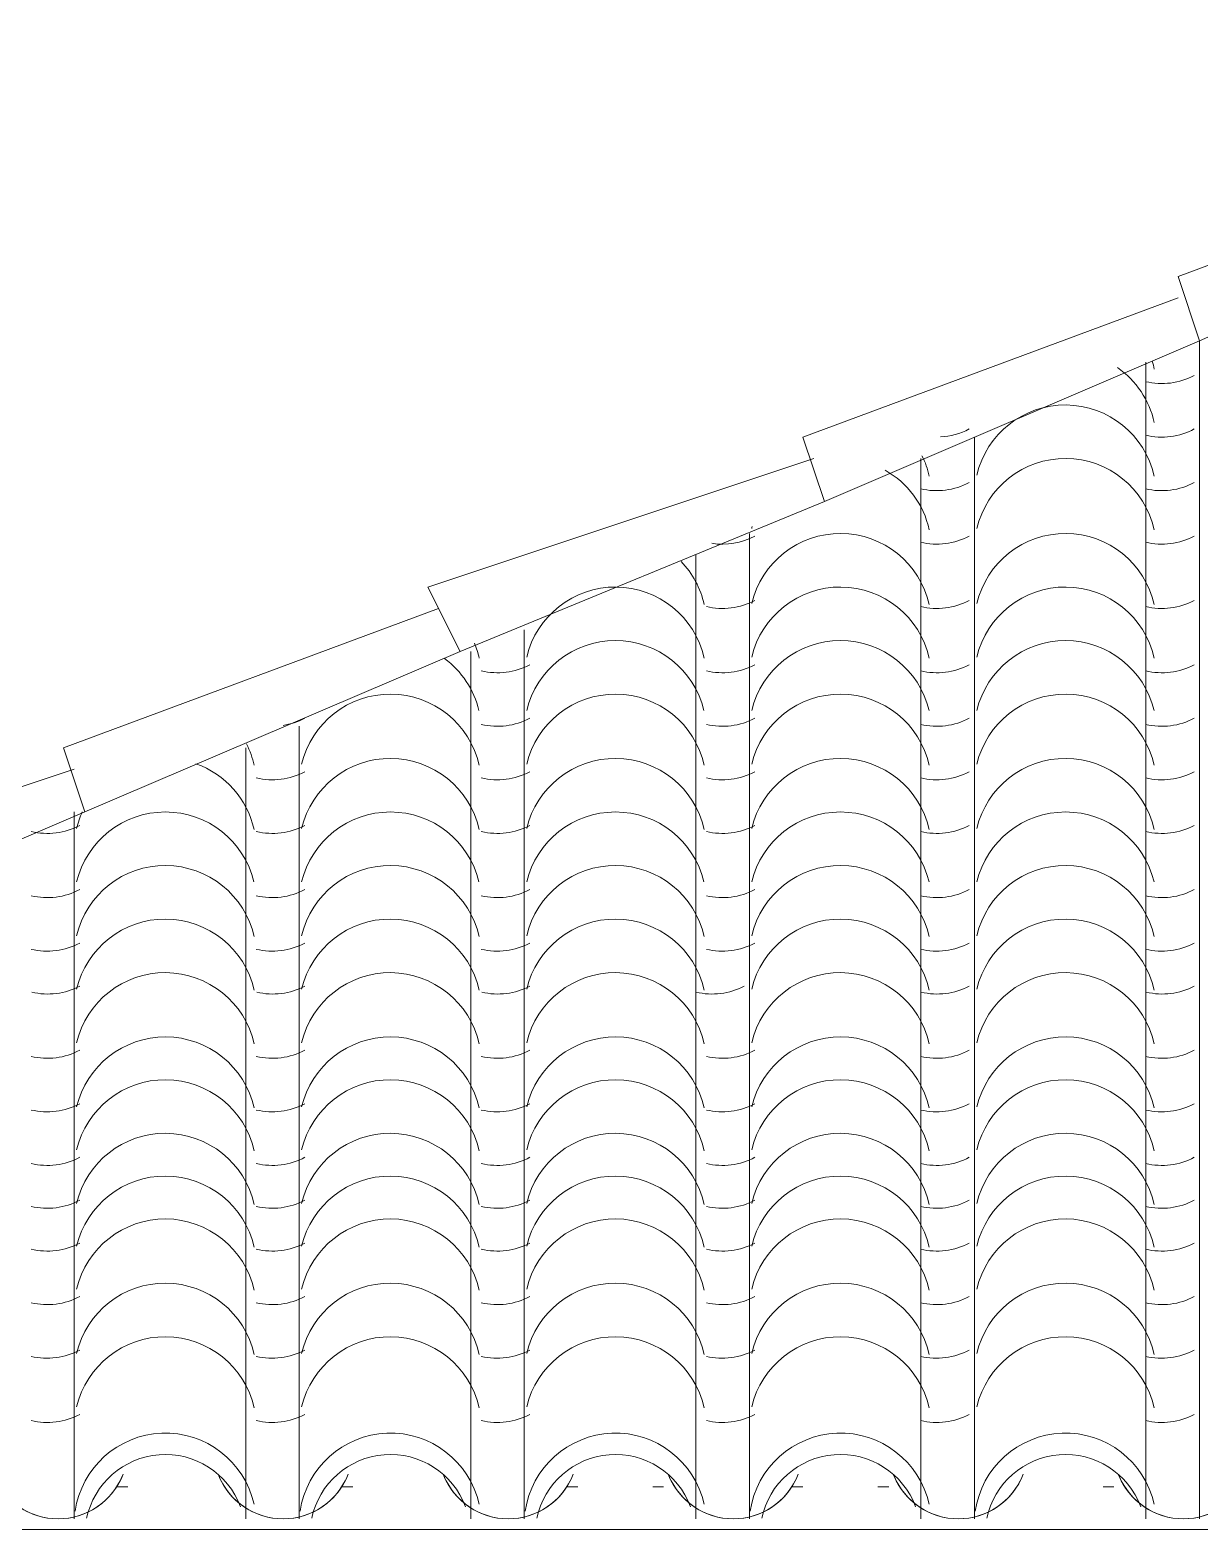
# Model space of a CAD drawing. Header units: millimetres. Extents: x 11446 to 37687, y -223 to 11932.
# Drawn here: x 16647 to 17810, y 5979 to 7477 of the extents above; entities that cross this region are included whole.
import ezdxf

# ---------------------------------------------------------------- set-up
doc = ezdxf.new("R2010")
doc.units = ezdxf.units.MM
doc.layers.add('A-COB-___-___-EXI', color=250, linetype='Continuous', lineweight=25)

msp = doc.modelspace()

# ---------------------------------------------------------------- linework, layer by layer
at = {"layer": 'A-COB-___-___-EXI', "color": 28, "lineweight": 15}
for p, q in [((16743.7, 6026.9), (16733.1, 6026.9)), ((16967.6, 6026.9), (16956.9, 6026.9)), ((17191.4, 6026.9), (17180.8, 6026.9)), ((17276.7, 6026.9), (17266.1, 6026.9)), ((17415.3, 6026.9), (17404.6, 6026.9)), ((17500.6, 6026.9), (17489.9, 6026.9)), ((17724.4, 6026.9), (17713.8, 6026.9))]:
    msp.add_line(p, q, dxfattribs=at)
at = {"layer": 'A-COB-___-___-EXI', "color": 28, "lineweight": 15, "flags": 128}
for points in [[(18545.2, 7476.6), (18172.1, 7327.4), (17809.7, 7167.5), (17788.4, 7231.4), (18161.5, 7370)], [(17788.4, 7210.1), (17415.3, 7071.5), (17436.6, 7007.6), (17809.7, 7167.5), (17809.7, 7135.5), (17809.7, 7082.2), (17809.7, 7028.9), (17809.7, 6975.6), (17809.7, 6901), (17809.7, 6847.7), (17809.7, 6794.4), (17809.7, 6741.1), (17809.7, 6677.1), (17809.7, 6623.8), (17809.7, 6570.5), (17809.7, 6517.2), (17809.7, 6463.9), (17809.7, 6400), (17809.7, 6357.3), (17809.7, 6304), (17809.7, 6261.4), (17809.7, 6218.8), (17809.7, 6154.8), (17809.7, 6090.8), (17809.7, 5994.9)], [(17756.4, 7146.2), (17756.4, 7071.5), (17756.4, 7028.9), (17756.4, 6975.6), (17756.4, 6901), (17756.4, 6847.7), (17756.4, 6794.4), (17756.4, 6741.1), (17756.4, 6677.1), (17756.4, 6623.8), (17756.4, 6570.5), (17756.4, 6517.2), (17756.4, 6463.9), (17756.4, 6400), (17756.4, 6357.3), (17756.4, 6304), (17756.4, 6261.4), (17756.4, 6218.8), (17756.4, 6154.8), (17756.4, 6090.8), (17756.4, 5994.9)], [(17585.9, 7071.5), (17585.9, 7028.9), (17585.9, 6975.6), (17585.9, 6901), (17585.9, 6847.7), (17585.9, 6794.4), (17585.9, 6741.1), (17585.9, 6677.1), (17585.9, 6623.8), (17585.9, 6570.5), (17585.9, 6517.2), (17585.9, 6463.9), (17585.9, 6400), (17585.9, 6357.3), (17585.9, 6304), (17585.9, 6261.4), (17585.9, 6218.8), (17585.9, 6154.8), (17585.9, 6090.8), (17585.9, 5994.9)], [(17074.2, 6858.3), (17042.2, 6922.3), (17426, 7050.2)], [(17532.6, 7050.2), (17532.6, 7028.9), (17532.6, 6975.6), (17532.6, 6901), (17532.6, 6847.7), (17532.6, 6794.4), (17532.6, 6741.1), (17532.6, 6677.1), (17532.6, 6623.8), (17532.6, 6570.5), (17532.6, 6517.2), (17532.6, 6463.9), (17532.6, 6400), (17532.6, 6357.3), (17532.6, 6304), (17532.6, 6261.4), (17532.6, 6218.8), (17532.6, 6154.8), (17532.6, 6090.8), (17532.6, 5994.9)], [(17436.6, 7007.6), (17074.2, 6858.3), (16701.1, 6698.4), (16328, 6538.5), (16306.7, 6613.2), (16690.4, 6741.1)], [(17362, 6975.6), (17362, 6901), (17362, 6847.7), (17362, 6794.4), (17362, 6741.1), (17362, 6677.1), (17362, 6623.8), (17362, 6570.5), (17362, 6517.2), (17362, 6463.9), (17362, 6400), (17362, 6357.3), (17362, 6304), (17362, 6261.4), (17362, 6218.8), (17362, 6154.8), (17362, 6090.8), (17362, 5994.9)], [(17308.7, 6954.3), (17308.7, 6901), (17308.7, 6847.7), (17308.7, 6794.4), (17308.7, 6741.1), (17308.7, 6677.1), (17308.7, 6623.8), (17308.7, 6570.5), (17308.7, 6517.2), (17308.7, 6463.9), (17308.7, 6400), (17308.7, 6357.3), (17308.7, 6304), (17308.7, 6261.4), (17308.7, 6218.8), (17308.7, 6154.8), (17308.7, 6090.8), (17308.7, 5994.9)], [(16701.1, 6698.4), (16679.8, 6762.4), (17052.9, 6901)], [(17138.1, 6879.7), (17138.1, 6847.7), (17138.1, 6794.4), (17138.1, 6741.1), (17138.1, 6677.1), (17138.1, 6623.8), (17138.1, 6570.5), (17138.1, 6517.2), (17138.1, 6463.9), (17138.1, 6400), (17138.1, 6357.3), (17138.1, 6304), (17138.1, 6261.4), (17138.1, 6218.8), (17138.1, 6154.8), (17138.1, 6090.8), (17138.1, 5994.9)], [(17084.8, 6858.3), (17084.8, 6847.7), (17084.8, 6794.4), (17084.8, 6741.1), (17084.8, 6677.1), (17084.8, 6623.8), (17084.8, 6570.5), (17084.8, 6517.2), (17084.8, 6463.9), (17084.8, 6400), (17084.8, 6357.3), (17084.8, 6304), (17084.8, 6261.4), (17084.8, 6218.8), (17084.8, 6154.8), (17084.8, 6090.8), (17084.8, 5994.9)], [(16914.3, 6783.7), (16914.3, 6741.1), (16914.3, 6677.1), (16914.3, 6623.8), (16914.3, 6570.5), (16914.3, 6517.2), (16914.3, 6463.9), (16914.3, 6400), (16914.3, 6357.3), (16914.3, 6304), (16914.3, 6261.4), (16914.3, 6218.8), (16914.3, 6154.8), (16914.3, 6090.8), (16914.3, 5994.9)], [(16861, 6762.4), (16861, 6741.1), (16861, 6677.1), (16861, 6623.8), (16861, 6570.5), (16861, 6517.2), (16861, 6463.9), (16861, 6400), (16861, 6357.3), (16861, 6304), (16861, 6261.4), (16861, 6218.8), (16861, 6154.8), (16861, 6090.8), (16861, 5994.9)], [(16690.4, 6698.4), (16690.4, 6677.1), (16690.4, 6623.8), (16690.4, 6570.5), (16690.4, 6517.2), (16690.4, 6463.9), (16690.4, 6400), (16690.4, 6357.3), (16690.4, 6304), (16690.4, 6261.4), (16690.4, 6218.8), (16690.4, 6154.8), (16690.4, 6090.8), (16690.4, 5994.9)], [(15091.4, 5984.2), (29493, 5984.2), (29493, 5952.3), (15091.4, 5952.3), (15091.4, 5984.2), (15091.4, 6016.2), (14974.2, 5962.9), (12181.3, 4715.7), (12234.6, 4609.1), (15027.5, 5856.3), (15091.4, 5888.3)]]:
    msp.add_lwpolyline(points, dxfattribs=at)
at = {"layer": 'A-COB-___-___-EXI', "color": 18, "lineweight": 9}
for points in [[(17764.7, 7139.3), (17764.3, 7141.8), (17763.6, 7144.5), (17762.7, 7147)], [(17764.7, 7086), (17759.9, 7108.2), (17746.7, 7127.7), (17728.1, 7140.7)], [(17756.2, 7126.7), (17772.6, 7122.8), (17789.7, 7125), (17804.6, 7132.9)], [(17677, 7103.5), (17634.8, 7103.9), (17598, 7074.9), (17588.2, 7033.7)], [(17764.7, 7032.7), (17755.6, 7073.9), (17719.1, 7103.2), (17677, 7103.5)], [(17552, 7071.7), (17562, 7072.2), (17571.9, 7074.9), (17580.7, 7079.6)], [(17756.2, 7073.4), (17772.6, 7069.5), (17789.7, 7071.7), (17804.6, 7079.6)], [(17540.9, 7032.7), (17539.4, 7039.7), (17537, 7046.6), (17533.7, 7053)], [(17677, 7050.2), (17634.8, 7050.6), (17598, 7021.6), (17588.2, 6980.4)], [(17764.7, 6979.4), (17755.6, 7020.6), (17719.1, 7049.9), (17677, 7050.2)], [(17540.9, 6979.4), (17535.4, 7004.4), (17519.4, 7025.9), (17497.1, 7038.6)], [(17532.4, 7020.1), (17548.7, 7016.2), (17565.9, 7018.4), (17580.7, 7026.3)], [(17756.2, 7020.1), (17772.6, 7016.2), (17789.7, 7018.4), (17804.6, 7026.3)], [(17364.8, 6982.6), (17364.6, 6981.9), (17364.5, 6981.3), (17364.3, 6980.4)], [(17324.5, 6965.8), (17339.2, 6963.4), (17354.3, 6965.9), (17367.5, 6973)], [(17453.1, 6975.6), (17410.9, 6975.9), (17374.1, 6946.9), (17364.3, 6905.8)], [(17540.9, 6904.8), (17531.7, 6946), (17495.2, 6975.3), (17453.1, 6975.6)], [(17532.4, 6966.8), (17548.7, 6962.9), (17565.9, 6965.1), (17580.7, 6973)], [(17677, 6975.6), (17634.8, 6975.9), (17598, 6946.9), (17588.2, 6905.8)], [(17764.7, 6904.8), (17755.6, 6946), (17719.1, 6975.3), (17677, 6975.6)], [(17756.2, 6966.8), (17772.6, 6962.9), (17789.7, 6965.1), (17804.6, 6973)], [(17317, 6904.8), (17313.5, 6921), (17305.5, 6935.8), (17294, 6947.8)], [(17229.3, 6922.3), (17187.1, 6922.6), (17150.3, 6893.7), (17140.5, 6852.5)], [(17317, 6851.5), (17307.8, 6892.7), (17271.4, 6922), (17229.3, 6922.3)], [(17453.1, 6922.3), (17410.9, 6922.6), (17374.1, 6893.7), (17364.3, 6852.5)], [(17540.9, 6851.5), (17531.7, 6892.7), (17495.2, 6922), (17453.1, 6922.3)], [(17677, 6922.3), (17634.8, 6922.6), (17598, 6893.7), (17588.2, 6852.5)], [(17764.7, 6851.5), (17755.6, 6892.7), (17719.1, 6922), (17677, 6922.3)], [(17319.2, 6902.8), (17335.5, 6899), (17352.7, 6901.2), (17367.5, 6909)], [(17532.4, 6902.8), (17548.7, 6899), (17565.9, 6901.2), (17580.7, 6909)], [(17756.2, 6902.8), (17772.6, 6899), (17789.7, 6901.2), (17804.6, 6909)], [(17093.2, 6851.5), (17092.2, 6856.7), (17090.5, 6861.5), (17088.5, 6866.4)], [(17228.7, 6869), (17186.8, 6869), (17150.3, 6840.2), (17140.5, 6799.4)], [(17316.8, 6799.4), (17307.2, 6840.2), (17270.7, 6869), (17228.7, 6869)], [(17452.6, 6869), (17410.6, 6869), (17374.1, 6840.2), (17364.3, 6799.4)], [(17540.7, 6799.4), (17531.1, 6840.2), (17494.6, 6869), (17452.6, 6869)], [(17676.5, 6869), (17634.5, 6869), (17598, 6840.2), (17588.2, 6799.4)], [(17764.6, 6799.4), (17754.9, 6840.2), (17718.4, 6869), (17676.5, 6869)], [(17093, 6799.4), (17088, 6820.2), (17075.8, 6838.5), (17058.7, 6851.3)], [(17095.3, 6838.9), (17111.7, 6835), (17128.8, 6837.2), (17143.6, 6845)], [(17319.2, 6838.9), (17335.5, 6835), (17352.7, 6837.2), (17367.5, 6845)], [(17532.4, 6838.9), (17548.7, 6835), (17565.9, 6837.2), (17580.7, 6845)], [(17756.2, 6838.9), (17772.6, 6835), (17789.7, 6837.2), (17804.6, 6845)], [(17005.4, 6815.7), (16963.2, 6816), (16926.4, 6787.1), (16916.6, 6745.9)], [(17093.2, 6744.9), (17084, 6786.1), (17047.5, 6815.4), (17005.4, 6815.7)], [(17229.3, 6815.7), (17187.1, 6816), (17150.3, 6787.1), (17140.5, 6745.9)], [(17317, 6744.9), (17307.8, 6786.1), (17271.4, 6815.4), (17229.3, 6815.7)], [(17453.1, 6815.7), (17410.9, 6816), (17374.1, 6787.1), (17364.3, 6745.9)], [(17540.9, 6744.9), (17531.7, 6786.1), (17495.2, 6815.4), (17453.1, 6815.7)], [(17677, 6815.7), (17634.8, 6816), (17598, 6787.1), (17588.2, 6745.9)], [(17764.7, 6744.9), (17755.6, 6786.1), (17719.1, 6815.4), (17677, 6815.7)], [(16898.1, 6784.6), (16905.6, 6785.7), (16913, 6788.1), (16919.8, 6791.7)], [(17095.3, 6785.6), (17111.7, 6781.7), (17128.8, 6783.9), (17143.6, 6791.7)], [(17319.2, 6785.6), (17335.5, 6781.7), (17352.7, 6783.9), (17367.5, 6791.7)], [(17532.4, 6785.6), (17548.7, 6781.7), (17565.9, 6783.9), (17580.7, 6791.7)], [(17756.2, 6785.6), (17772.6, 6781.7), (17789.7, 6783.9), (17804.6, 6791.7)], [(16869.3, 6744.9), (16867.8, 6752.3), (16865.2, 6759.4), (16861.8, 6766.2)], [(16869.3, 6681), (16862.6, 6711.3), (16840.6, 6736.1), (16811.5, 6746.4)], [(17005.4, 6751.7), (16963.2, 6752.1), (16926.4, 6723.1), (16916.6, 6681.9)], [(17093.2, 6681), (17084, 6722.1), (17047.5, 6751.4), (17005.4, 6751.7)], [(17229.3, 6751.7), (17187.1, 6752.1), (17150.3, 6723.1), (17140.5, 6681.9)], [(17317, 6681), (17307.8, 6722.1), (17271.4, 6751.4), (17229.3, 6751.7)], [(17453.1, 6751.7), (17410.9, 6752.1), (17374.1, 6723.1), (17364.3, 6681.9)], [(17540.9, 6681), (17531.7, 6722.1), (17495.2, 6751.4), (17453.1, 6751.7)], [(17677, 6751.7), (17634.8, 6752.1), (17598, 6723.1), (17588.2, 6681.9)], [(17764.7, 6681), (17755.6, 6722.1), (17719.1, 6751.4), (17677, 6751.7)], [(16871.5, 6732.3), (16887.8, 6728.4), (16904.9, 6730.6), (16919.8, 6738.4)], [(17095.3, 6732.3), (17111.7, 6728.4), (17128.8, 6730.6), (17143.6, 6738.4)], [(17319.2, 6732.3), (17335.5, 6728.4), (17352.7, 6730.6), (17367.5, 6738.4)], [(17532.4, 6732.3), (17548.7, 6728.4), (17565.9, 6730.6), (17580.7, 6738.4)], [(17756.2, 6732.3), (17772.6, 6728.4), (17789.7, 6730.6), (17804.6, 6738.4)], [(16698.4, 6698.6), (16696.1, 6693.3), (16694.1, 6687.8), (16692.8, 6681.9)], [(16781, 6698.4), (16739.1, 6698.4), (16702.6, 6669.6), (16692.8, 6628.8)], [(16869.1, 6628.8), (16859.5, 6669.6), (16823, 6698.4), (16781, 6698.4)], [(17004.9, 6698.4), (16962.9, 6698.4), (16926.4, 6669.6), (16916.6, 6628.8)], [(17093, 6628.8), (17083.3, 6669.6), (17046.8, 6698.4), (17004.9, 6698.4)], [(17228.7, 6698.4), (17186.8, 6698.4), (17150.3, 6669.6), (17140.5, 6628.8)], [(17316.8, 6628.8), (17307.2, 6669.6), (17270.7, 6698.4), (17228.7, 6698.4)], [(17452.6, 6698.4), (17410.6, 6698.4), (17374.1, 6669.6), (17364.3, 6628.8)], [(17540.7, 6628.8), (17531.1, 6669.6), (17494.6, 6698.4), (17452.6, 6698.4)], [(17676.5, 6698.4), (17634.5, 6698.4), (17598, 6669.6), (17588.2, 6628.8)], [(17764.6, 6628.8), (17754.9, 6669.6), (17718.4, 6698.4), (17676.5, 6698.4)], [(16647.6, 6679), (16663.9, 6675.1), (16681.1, 6677.3), (16695.9, 6685.1)], [(16871.5, 6679), (16887.8, 6675.1), (16904.9, 6677.3), (16919.8, 6685.1)], [(17095.3, 6679), (17111.7, 6675.1), (17128.8, 6677.3), (17143.6, 6685.1)], [(17319.2, 6679), (17335.5, 6675.1), (17352.7, 6677.3), (17367.5, 6685.1)], [(17532.4, 6679), (17548.7, 6675.1), (17565.9, 6677.3), (17580.7, 6685.1)], [(17756.2, 6679), (17772.6, 6675.1), (17789.7, 6677.3), (17804.6, 6685.1)], [(16781.5, 6645.1), (16739.4, 6645.5), (16702.6, 6616.5), (16692.8, 6575.3)], [(16869.3, 6574.4), (16860.1, 6615.5), (16823.7, 6644.8), (16781.5, 6645.1)], [(17005.4, 6645.1), (16963.2, 6645.5), (16926.4, 6616.5), (16916.6, 6575.3)], [(17093.2, 6574.4), (17084, 6615.5), (17047.5, 6644.8), (17005.4, 6645.1)], [(17229.3, 6645.1), (17187.1, 6645.5), (17150.3, 6616.5), (17140.5, 6575.3)], [(17317, 6574.4), (17307.8, 6615.5), (17271.4, 6644.8), (17229.3, 6645.1)], [(17453.1, 6645.1), (17410.9, 6645.5), (17374.1, 6616.5), (17364.3, 6575.3)], [(17540.9, 6574.4), (17531.7, 6615.5), (17495.2, 6644.8), (17453.1, 6645.1)], [(17677, 6645.1), (17634.8, 6645.5), (17598, 6616.5), (17588.2, 6575.3)], [(17764.7, 6574.4), (17755.6, 6615.5), (17719.1, 6644.8), (17677, 6645.1)], [(16647.6, 6615), (16663.9, 6611.2), (16681.1, 6613.3), (16695.9, 6621.2)], [(16871.5, 6615), (16887.8, 6611.2), (16904.9, 6613.3), (16919.8, 6621.2)], [(17095.3, 6615), (17111.7, 6611.2), (17128.8, 6613.3), (17143.6, 6621.2)], [(17319.2, 6615), (17335.5, 6611.2), (17352.7, 6613.3), (17367.5, 6621.2)], [(17532.4, 6615), (17548.7, 6611.2), (17565.9, 6613.3), (17580.7, 6621.2)], [(17756.2, 6615), (17772.6, 6611.2), (17789.7, 6613.3), (17804.6, 6621.2)], [(16781.5, 6591.8), (16739.4, 6592.2), (16702.6, 6563.2), (16692.8, 6522)], [(16869.3, 6521.1), (16860.1, 6562.2), (16823.7, 6591.5), (16781.5, 6591.8)], [(17005.4, 6591.8), (16963.2, 6592.2), (16926.4, 6563.2), (16916.6, 6522)], [(17093.2, 6521.1), (17084, 6562.2), (17047.5, 6591.5), (17005.4, 6591.8)], [(17229.3, 6591.8), (17187.1, 6592.2), (17150.3, 6563.2), (17140.5, 6522)], [(17317, 6521.1), (17307.8, 6562.2), (17271.4, 6591.5), (17229.3, 6591.8)], [(17453.1, 6591.8), (17410.9, 6592.2), (17374.1, 6563.2), (17364.3, 6522)], [(17540.9, 6521.1), (17531.7, 6562.2), (17495.2, 6591.5), (17453.1, 6591.8)], [(17677, 6591.8), (17634.8, 6592.2), (17598, 6563.2), (17588.2, 6522)], [(17764.7, 6521.1), (17755.6, 6562.2), (17719.1, 6591.5), (17677, 6591.8)], [(16647.6, 6561.7), (16663.9, 6557.9), (16681.1, 6560), (16695.9, 6567.9)], [(16871.5, 6561.7), (16887.8, 6557.9), (16904.9, 6560), (16919.8, 6567.9)], [(17095.3, 6561.7), (17111.7, 6557.9), (17128.8, 6560), (17143.6, 6567.9)], [(17319.2, 6561.7), (17335.5, 6557.9), (17352.7, 6560), (17367.5, 6567.9)], [(17532.4, 6561.7), (17548.7, 6557.9), (17565.9, 6560), (17580.7, 6567.9)], [(17756.2, 6561.7), (17772.6, 6557.9), (17789.7, 6560), (17804.6, 6567.9)], [(16781.5, 6538.5), (16739.4, 6538.9), (16702.6, 6509.9), (16692.8, 6468.7)], [(16869.3, 6467.8), (16860.1, 6508.9), (16823.7, 6538.2), (16781.5, 6538.5)], [(17005.4, 6538.5), (16963.2, 6538.9), (16926.4, 6509.9), (16916.6, 6468.7)], [(17093.2, 6467.8), (17084, 6508.9), (17047.5, 6538.2), (17005.4, 6538.5)], [(17229.3, 6538.5), (17187.1, 6538.9), (17150.3, 6509.9), (17140.5, 6468.7)], [(17317, 6467.8), (17307.8, 6508.9), (17271.4, 6538.2), (17229.3, 6538.5)], [(17453.1, 6538.5), (17410.9, 6538.9), (17374.1, 6509.9), (17364.3, 6468.7)], [(17540.9, 6467.8), (17531.7, 6508.9), (17495.2, 6538.2), (17453.1, 6538.5)], [(17677, 6538.5), (17634.8, 6538.9), (17598, 6509.9), (17588.2, 6468.7)], [(17764.7, 6467.8), (17755.6, 6508.9), (17719.1, 6538.2), (17677, 6538.5)], [(16648.1, 6519.1), (16664.3, 6515.2), (16681.3, 6517.4), (16695.9, 6525.2)], [(16872, 6519.1), (16888.1, 6515.2), (16905.1, 6517.4), (16919.8, 6525.2)], [(17095.8, 6519.1), (17112, 6515.2), (17129, 6517.4), (17143.6, 6525.2)], [(17309, 6519.1), (17325.2, 6515.2), (17342.2, 6517.4), (17356.8, 6525.2)], [(17532.9, 6519.1), (17549.1, 6515.2), (17566, 6517.4), (17580.7, 6525.2)], [(17756.8, 6519.1), (17772.9, 6515.2), (17789.9, 6517.4), (17804.6, 6525.2)], [(16781.5, 6474.6), (16739.4, 6474.9), (16702.6, 6445.9), (16692.8, 6404.8)], [(16869.3, 6403.8), (16860.1, 6445), (16823.7, 6474.2), (16781.5, 6474.6)], [(17005.4, 6474.6), (16963.2, 6474.9), (16926.4, 6445.9), (16916.6, 6404.8)], [(17093.2, 6403.8), (17084, 6445), (17047.5, 6474.2), (17005.4, 6474.6)], [(17229.3, 6474.6), (17187.1, 6474.9), (17150.3, 6445.9), (17140.5, 6404.8)], [(17317, 6403.8), (17307.8, 6445), (17271.4, 6474.2), (17229.3, 6474.6)], [(17453.1, 6474.6), (17410.9, 6474.9), (17374.1, 6445.9), (17364.3, 6404.8)], [(17540.9, 6403.8), (17531.7, 6445), (17495.2, 6474.2), (17453.1, 6474.6)], [(17677, 6474.6), (17634.8, 6474.9), (17598, 6445.9), (17588.2, 6404.8)], [(17764.7, 6403.8), (17755.6, 6445), (17719.1, 6474.2), (17677, 6474.6)], [(16647.6, 6455.1), (16663.9, 6451.3), (16681.1, 6453.4), (16695.9, 6461.3)], [(16871.5, 6455.1), (16887.8, 6451.3), (16904.9, 6453.4), (16919.8, 6461.3)], [(17095.3, 6455.1), (17111.7, 6451.3), (17128.8, 6453.4), (17143.6, 6461.3)], [(17319.2, 6455.1), (17335.5, 6451.3), (17352.7, 6453.4), (17367.5, 6461.3)], [(17532.4, 6455.1), (17548.7, 6451.3), (17565.9, 6453.4), (17580.7, 6461.3)], [(17756.2, 6455.1), (17772.6, 6451.3), (17789.7, 6453.4), (17804.6, 6461.3)], [(16781.5, 6431.9), (16739.4, 6432.3), (16702.6, 6403.3), (16692.8, 6362.1)], [(16869.3, 6361.2), (16860.1, 6402.3), (16823.7, 6431.6), (16781.5, 6431.9)], [(17005.4, 6431.9), (16963.2, 6432.3), (16926.4, 6403.3), (16916.6, 6362.1)], [(17093.2, 6361.2), (17084, 6402.3), (17047.5, 6431.6), (17005.4, 6431.9)], [(17229.3, 6431.9), (17187.1, 6432.3), (17150.3, 6403.3), (17140.5, 6362.1)], [(17317, 6361.2), (17307.8, 6402.3), (17271.4, 6431.6), (17229.3, 6431.9)], [(17453.1, 6431.9), (17410.9, 6432.3), (17374.1, 6403.3), (17364.3, 6362.1)], [(17540.9, 6361.2), (17531.7, 6402.3), (17495.2, 6431.6), (17453.1, 6431.9)], [(17677, 6431.9), (17634.8, 6432.3), (17598, 6403.3), (17588.2, 6362.1)], [(17764.7, 6361.2), (17755.6, 6402.3), (17719.1, 6431.6), (17677, 6431.9)], [(16647.6, 6401.8), (16663.9, 6398), (16681.1, 6400.1), (16695.9, 6408)], [(16871.5, 6401.8), (16887.8, 6398), (16904.9, 6400.1), (16919.8, 6408)], [(17095.3, 6401.8), (17111.7, 6398), (17128.8, 6400.1), (17143.6, 6408)], [(17319.2, 6401.8), (17335.5, 6398), (17352.7, 6400.1), (17367.5, 6408)], [(17532.4, 6401.8), (17548.7, 6398), (17565.9, 6400.1), (17580.7, 6408)], [(17756.2, 6401.8), (17772.6, 6398), (17789.7, 6400.1), (17804.6, 6408)], [(16781.5, 6378.6), (16739.4, 6379), (16702.6, 6350), (16692.8, 6308.8)], [(16869.3, 6307.9), (16860.1, 6349), (16823.7, 6378.3), (16781.5, 6378.6)], [(17005.4, 6378.6), (16963.2, 6379), (16926.4, 6350), (16916.6, 6308.8)], [(17093.2, 6307.9), (17084, 6349), (17047.5, 6378.3), (17005.4, 6378.6)], [(17229.3, 6378.6), (17187.1, 6379), (17150.3, 6350), (17140.5, 6308.8)], [(17317, 6307.9), (17307.8, 6349), (17271.4, 6378.3), (17229.3, 6378.6)], [(17453.1, 6378.6), (17410.9, 6379), (17374.1, 6350), (17364.3, 6308.8)], [(17540.9, 6307.9), (17531.7, 6349), (17495.2, 6378.3), (17453.1, 6378.6)], [(17677, 6378.6), (17634.8, 6379), (17598, 6350), (17588.2, 6308.8)], [(17764.7, 6307.9), (17755.6, 6349), (17719.1, 6378.3), (17677, 6378.6)], [(16647.6, 6348.5), (16663.9, 6344.7), (16681.1, 6346.8), (16695.9, 6354.7)], [(16871.5, 6348.5), (16887.8, 6344.7), (16904.9, 6346.8), (16919.8, 6354.7)], [(17095.3, 6348.5), (17111.7, 6344.7), (17128.8, 6346.8), (17143.6, 6354.7)], [(17319.2, 6348.5), (17335.5, 6344.7), (17352.7, 6346.8), (17367.5, 6354.7)], [(17532.4, 6348.5), (17548.7, 6344.7), (17565.9, 6346.8), (17580.7, 6354.7)], [(17756.2, 6348.5), (17772.6, 6344.7), (17789.7, 6346.8), (17804.6, 6354.7)], [(16781.5, 6336), (16739.4, 6336.4), (16702.6, 6307.4), (16692.8, 6266.2)], [(16869.3, 6265.2), (16860.1, 6306.4), (16823.7, 6335.7), (16781.5, 6336)], [(17005.4, 6336), (16963.2, 6336.4), (16926.4, 6307.4), (16916.6, 6266.2)], [(17093.2, 6265.2), (17084, 6306.4), (17047.5, 6335.7), (17005.4, 6336)], [(17229.3, 6336), (17187.1, 6336.4), (17150.3, 6307.4), (17140.5, 6266.2)], [(17317, 6265.2), (17307.8, 6306.4), (17271.4, 6335.7), (17229.3, 6336)], [(17453.1, 6336), (17410.9, 6336.4), (17374.1, 6307.4), (17364.3, 6266.2)], [(17540.9, 6265.2), (17531.7, 6306.4), (17495.2, 6335.7), (17453.1, 6336)], [(17677, 6336), (17634.8, 6336.4), (17598, 6307.4), (17588.2, 6266.2)], [(17764.7, 6265.2), (17755.6, 6306.4), (17719.1, 6335.7), (17677, 6336)], [(16647.6, 6305.9), (16663.9, 6302), (16681.1, 6304.2), (16695.9, 6312)], [(16871.5, 6305.9), (16887.8, 6302), (16904.9, 6304.2), (16919.8, 6312)], [(17095.3, 6305.9), (17111.7, 6302), (17128.8, 6304.2), (17143.6, 6312)], [(17319.2, 6305.9), (17335.5, 6302), (17352.7, 6304.2), (17367.5, 6312)], [(17532.4, 6305.9), (17548.7, 6302), (17565.9, 6304.2), (17580.7, 6312)], [(17756.2, 6305.9), (17772.6, 6302), (17789.7, 6304.2), (17804.6, 6312)], [(16781.5, 6293.4), (16739.4, 6293.7), (16702.6, 6264.7), (16692.8, 6223.6)], [(16869.3, 6222.6), (16860.1, 6263.7), (16823.7, 6293), (16781.5, 6293.4)], [(17005.4, 6293.4), (16963.2, 6293.7), (16926.4, 6264.7), (16916.6, 6223.6)], [(17093.2, 6222.6), (17084, 6263.7), (17047.5, 6293), (17005.4, 6293.4)], [(17229.3, 6293.4), (17187.1, 6293.7), (17150.3, 6264.7), (17140.5, 6223.6)], [(17317, 6222.6), (17307.8, 6263.7), (17271.4, 6293), (17229.3, 6293.4)], [(17453.1, 6293.4), (17410.9, 6293.7), (17374.1, 6264.7), (17364.3, 6223.6)], [(17540.9, 6222.6), (17531.7, 6263.7), (17495.2, 6293), (17453.1, 6293.4)], [(17677, 6293.4), (17634.8, 6293.7), (17598, 6264.7), (17588.2, 6223.6)], [(17764.7, 6222.6), (17755.6, 6263.7), (17719.1, 6293), (17677, 6293.4)], [(16647.6, 6263.2), (16663.9, 6259.4), (16681.1, 6261.6), (16695.9, 6269.4)], [(16871.5, 6263.2), (16887.8, 6259.4), (16904.9, 6261.6), (16919.8, 6269.4)], [(17095.3, 6263.2), (17111.7, 6259.4), (17128.8, 6261.6), (17143.6, 6269.4)], [(17319.2, 6263.2), (17335.5, 6259.4), (17352.7, 6261.6), (17367.5, 6269.4)], [(17532.4, 6263.2), (17548.7, 6259.4), (17565.9, 6261.6), (17580.7, 6269.4)], [(17756.2, 6263.2), (17772.6, 6259.4), (17789.7, 6261.6), (17804.6, 6269.4)], [(16647.6, 6209.9), (16663.9, 6206.1), (16681.1, 6208.3), (16695.9, 6216.1)], [(16781.5, 6229.4), (16739.4, 6229.8), (16702.6, 6200.8), (16692.8, 6159.6)], [(16869.3, 6158.6), (16860.1, 6199.8), (16823.7, 6229.1), (16781.5, 6229.4)], [(16871.5, 6209.9), (16887.8, 6206.1), (16904.9, 6208.3), (16919.8, 6216.1)], [(17005.4, 6229.4), (16963.2, 6229.8), (16926.4, 6200.8), (16916.6, 6159.6)], [(17093.2, 6158.6), (17084, 6199.8), (17047.5, 6229.1), (17005.4, 6229.4)], [(17095.3, 6209.9), (17111.7, 6206.1), (17128.8, 6208.3), (17143.6, 6216.1)], [(17229.3, 6229.4), (17187.1, 6229.8), (17150.3, 6200.8), (17140.5, 6159.6)], [(17317, 6158.6), (17307.8, 6199.8), (17271.4, 6229.1), (17229.3, 6229.4)], [(17319.2, 6209.9), (17335.5, 6206.1), (17352.7, 6208.3), (17367.5, 6216.1)], [(17453.1, 6229.4), (17410.9, 6229.8), (17374.1, 6200.8), (17364.3, 6159.6)], [(17540.9, 6158.6), (17531.7, 6199.8), (17495.2, 6229.1), (17453.1, 6229.4)], [(17532.4, 6209.9), (17548.7, 6206.1), (17565.9, 6208.3), (17580.7, 6216.1)], [(17677, 6229.4), (17634.8, 6229.8), (17598, 6200.8), (17588.2, 6159.6)], [(17764.7, 6158.6), (17755.6, 6199.8), (17719.1, 6229.1), (17677, 6229.4)], [(17756.2, 6209.9), (17772.6, 6206.1), (17789.7, 6208.3), (17804.6, 6216.1)], [(16781.5, 6176.1), (16739.4, 6176.5), (16702.6, 6147.5), (16692.8, 6106.3)], [(16869.3, 6105.3), (16860.1, 6146.5), (16823.7, 6175.8), (16781.5, 6176.1)], [(17005.4, 6176.1), (16963.2, 6176.5), (16926.4, 6147.5), (16916.6, 6106.3)], [(17093.2, 6105.3), (17084, 6146.5), (17047.5, 6175.8), (17005.4, 6176.1)], [(17229.3, 6176.1), (17187.1, 6176.5), (17150.3, 6147.5), (17140.5, 6106.3)], [(17317, 6105.3), (17307.8, 6146.5), (17271.4, 6175.8), (17229.3, 6176.1)], [(17453.1, 6176.1), (17410.9, 6176.5), (17374.1, 6147.5), (17364.3, 6106.3)], [(17540.9, 6105.3), (17531.7, 6146.5), (17495.2, 6175.8), (17453.1, 6176.1)], [(17677, 6176.1), (17634.8, 6176.5), (17598, 6147.5), (17588.2, 6106.3)], [(17764.7, 6105.3), (17755.6, 6146.5), (17719.1, 6175.8), (17677, 6176.1)], [(16647.6, 6156.6), (16663.9, 6152.8), (16681.1, 6155), (16695.9, 6162.8)], [(16871.5, 6156.6), (16887.8, 6152.8), (16904.9, 6155), (16919.8, 6162.8)], [(17095.3, 6156.6), (17111.7, 6152.8), (17128.8, 6155), (17143.6, 6162.8)], [(17319.2, 6156.6), (17335.5, 6152.8), (17352.7, 6155), (17367.5, 6162.8)], [(17532.4, 6156.6), (17548.7, 6152.8), (17565.9, 6155), (17580.7, 6162.8)], [(17756.2, 6156.6), (17772.6, 6152.8), (17789.7, 6155), (17804.6, 6162.8)], [(16647.6, 6092.7), (16663.9, 6088.8), (16681.1, 6091), (16695.9, 6098.8)], [(16871.5, 6092.7), (16887.8, 6088.8), (16904.9, 6091), (16919.8, 6098.8)], [(17095.3, 6092.7), (17111.7, 6088.8), (17128.8, 6091), (17143.6, 6098.8)], [(17319.2, 6092.7), (17335.5, 6088.8), (17352.7, 6091), (17367.5, 6098.8)], [(17532.4, 6092.7), (17548.7, 6088.8), (17565.9, 6091), (17580.7, 6098.8)], [(17756.2, 6092.7), (17772.6, 6088.8), (17789.7, 6091), (17804.6, 6098.8)], [(16869.3, 6009.4), (16859.8, 6052), (16821.2, 6081.8), (16777.5, 6080.2)], [(17093.2, 6009.4), (17083.7, 6052), (17045, 6081.8), (17001.4, 6080.2)], [(17317, 6009.4), (17307.5, 6052), (17268.9, 6081.8), (17225.2, 6080.2)], [(17540.9, 6009.4), (17531.4, 6052), (17492.7, 6081.8), (17449.1, 6080.2)], [(17764.7, 6009.4), (17755.3, 6052), (17716.6, 6081.8), (17673, 6080.2)], [(16777.5, 6080.2), (16733.7, 6078.3), (16697.6, 6045.7), (16691.3, 6002.4)], [(17001.4, 6080.2), (16957.6, 6078.3), (16921.4, 6045.7), (16915.1, 6002.4)], [(17225.2, 6080.2), (17181.5, 6078.3), (17145.3, 6045.7), (17139, 6002.4)], [(17449.1, 6080.2), (17405.3, 6078.3), (17369.2, 6045.7), (17362.8, 6002.4)], [(17673, 6080.2), (17629.2, 6078.3), (17593, 6045.7), (17586.7, 6002.4)], [(16774.8, 6058.7), (16739.5, 6055.9), (16710.1, 6030.2), (16702.7, 5995.4)], [(16855.8, 6007), (16843.3, 6040.3), (16810.3, 6061.4), (16774.8, 6058.7)], [(16998.7, 6058.7), (16963.4, 6055.9), (16933.9, 6030.2), (16926.6, 5995.4)], [(17079.7, 6007), (17067.2, 6040.3), (17034.2, 6061.4), (16998.7, 6058.7)], [(17222.6, 6058.7), (17187.3, 6055.9), (17157.8, 6030.2), (17150.5, 5995.4)], [(17303.5, 6007), (17291, 6040.3), (17258, 6061.4), (17222.6, 6058.7)], [(17446.4, 6058.7), (17411.1, 6055.9), (17381.6, 6030.2), (17374.3, 5995.4)], [(17527.4, 6007), (17514.9, 6040.3), (17481.9, 6061.4), (17446.4, 6058.7)], [(17670.3, 6058.7), (17635, 6055.9), (17605.5, 6030.2), (17598.2, 5995.4)], [(17751.3, 6007), (17738.8, 6040.3), (17705.8, 6061.4), (17670.3, 6058.7)], [(16609.6, 6039.4), (16620, 6012.5), (16645.8, 5994.9), (16674.4, 5994.9)], [(16610.5, 6037.5), (16621.3, 6011.7), (16646.5, 5994.9), (16674.4, 5994.9)], [(16674.4, 5994.9), (16703.1, 5994.9), (16728.7, 6012.5), (16739.1, 6039.4)], [(16674.4, 5994.9), (16702.2, 5994.9), (16727.6, 6011.7), (16738.2, 6037.5)], [(16833.5, 6039.4), (16843.8, 6012.5), (16869.6, 5994.9), (16898.3, 5994.9)], [(16834.3, 6037.5), (16845.2, 6011.7), (16870.3, 5994.9), (16898.3, 5994.9)], [(16898.3, 5994.9), (16926.9, 5994.9), (16952.6, 6012.5), (16962.9, 6039.4)], [(16898.3, 5994.9), (16926.1, 5994.9), (16951.4, 6011.7), (16962.1, 6037.5)], [(17057.3, 6039.4), (17067.7, 6012.5), (17093.5, 5994.9), (17122.1, 5994.9)], [(17058.2, 6037.5), (17069, 6011.7), (17094.2, 5994.9), (17122.1, 5994.9)], [(17122.1, 5994.9), (17150.8, 5994.9), (17176.4, 6012.5), (17186.8, 6039.4)], [(17122.1, 5994.9), (17149.9, 5994.9), (17175.3, 6011.7), (17185.9, 6037.5)], [(17281.2, 6039.4), (17291.6, 6012.5), (17317.3, 5994.9), (17346, 5994.9)], [(17282, 6037.5), (17292.9, 6011.7), (17318, 5994.9), (17346, 5994.9)], [(17346, 5994.9), (17374.7, 5994.9), (17400.3, 6012.5), (17410.6, 6039.4)], [(17346, 5994.9), (17373.8, 5994.9), (17399.1, 6011.7), (17409.8, 6037.5)], [(17505.1, 6039.4), (17515.4, 6012.5), (17541.2, 5994.9), (17569.9, 5994.9)], [(17505.9, 6037.5), (17516.7, 6011.7), (17541.9, 5994.9), (17569.9, 5994.9)], [(17569.9, 5994.9), (17598.5, 5994.9), (17624.1, 6012.5), (17634.5, 6039.4)], [(17569.9, 5994.9), (17597.7, 5994.9), (17623, 6011.7), (17633.7, 6037.5)], [(17728.9, 6039.4), (17739.3, 6012.5), (17765.1, 5994.9), (17793.7, 5994.9)], [(17729.8, 6037.5), (17740.6, 6011.7), (17765.7, 5994.9), (17793.7, 5994.9)], [(17793.7, 5994.9), (17822.4, 5994.9), (17848, 6012.5), (17858.4, 6039.4)], [(17793.7, 5994.9), (17821.5, 5994.9), (17846.8, 6011.7), (17857.5, 6037.5)]]:
    msp.add_open_spline(points, degree=3, dxfattribs=at)

doc.saveas('drawing.dxf')
